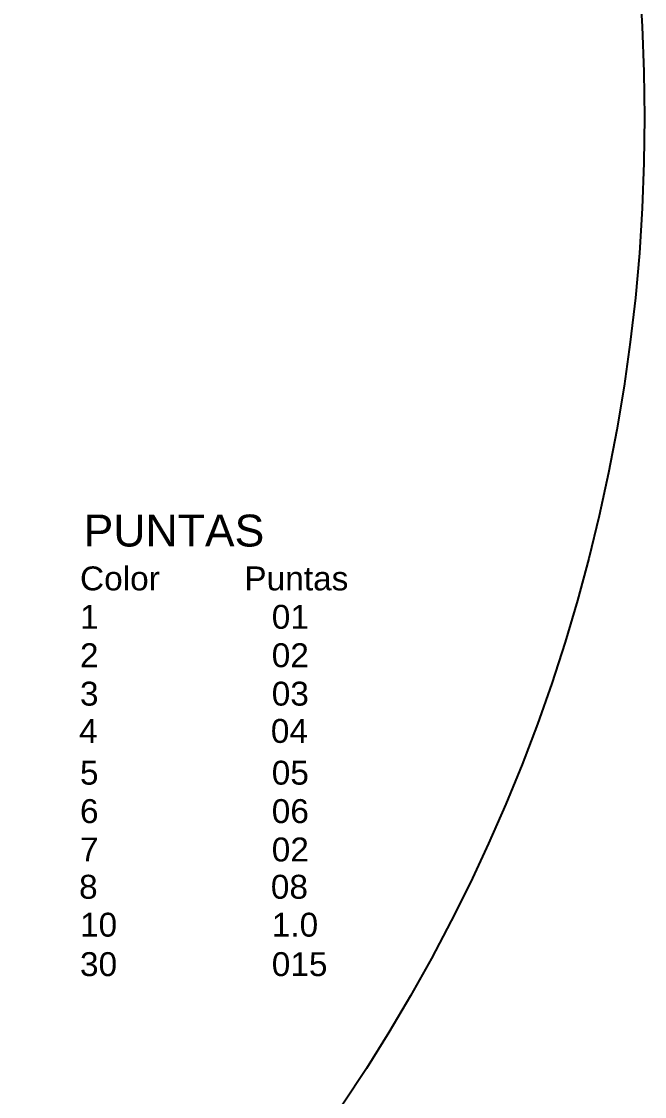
# Model space of a CAD drawing. Extents: x -106 to 115, y -156 to 65.
# Drawn here: x 76.2 to 115.3, y -107.2 to -39.7 of the extents above; entities that cross this region are included whole.
import ezdxf

# ---------------------------------------------------------------- set-up
doc = ezdxf.new("R2010")
doc.units = 0
doc.header["$LTSCALE"] = 100
doc.header["$MEASUREMENT"] = 0
doc.layers.get('0').update_dxf_attribs({"color": 9, "linetype": 'CONTINUOUS'})
doc.layers.add('texto', color=9, linetype='CONTINUOUS')
doc.styles.get("Standard").update_dxf_attribs({"font": 'arial.ttf'})

msp = doc.modelspace()

# ---------------------------------------------------------------- linework, layer by layer
at = {"layer": 'texto', "linetype": 'Continuous'}
msp.add_circle((4.578, -45.728), 110.721, dxfattribs=at)

# ---------------------------------------------------------------- texts
at = {"linetype": 'Continuous'}
for s, height, p in [('PUNTAS', 2, (80.127, -72.655)), ('Color', 1.5, (79.898, -75.407)), ('Puntas', 1.5, (90.206, -75.407)), ('1', 1.5, (79.898, -77.817)), ('01', 1.5, (91.924, -77.817)), ('2', 1.5, (79.898, -80.226)), ('02', 1.5, (91.924, -80.226)), ('3', 1.5, (79.898, -82.636)), ('03', 1.5, (91.924, -82.636)), ('4', 1.5, (79.841, -84.974)), ('04', 1.5, (91.867, -84.974)), ('5', 1.5, (79.898, -87.594)), ('05', 1.5, (91.924, -87.594)), ('6', 1.5, (79.898, -90.004)), ('06', 1.5, (91.924, -90.004)), ('7', 1.5, (79.898, -92.413)), ('02', 1.5, (91.924, -92.413)), ('8', 1.5, (79.841, -94.751)), ('08', 1.5, (91.867, -94.751)), ('10', 1.5, (79.898, -97.13)), ('1.0', 1.5, (91.924, -97.13)), ('30', 1.5, (79.898, -99.604)), ('015', 1.5, (91.924, -99.604))]:
    msp.add_text(s, height=height, dxfattribs=at).set_placement(p)

doc.saveas('drawing.dxf')
